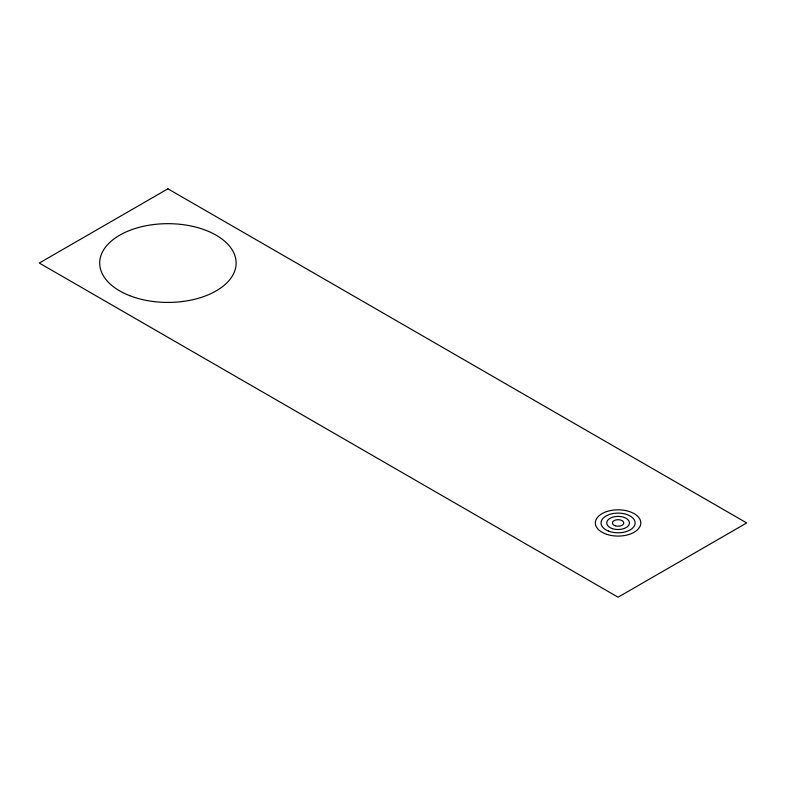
<?xml version="1.0" encoding="UTF-8"?>
<svg xmlns="http://www.w3.org/2000/svg" width="786" height="786" viewBox="0 0 786 786"><rect width="100%" height="100%" fill="white"/><g stroke="black" fill="none" stroke-linecap="round" stroke-linejoin="round"><path stroke-width="1.18" d="M167.919 188.797L39.3 263.055L618.081 597.203L746.7 522.945L167.919 188.797M129.69 295.664A68.215 39.379 0 0 0 235.957 265.865A68.215 39.379 0 0 0 138.11 227.626A68.215 39.379 0 0 0 129.69 295.664M615.242 525.795A5.689 3.282 0 0 0 623.77 522.945A5.689 3.282 0 0 0 615.242 520.106A5.689 3.282 0 0 0 615.242 525.795M612.402 528.634A11.368 6.563 0 0 0 629.448 522.945A11.368 6.563 0 0 0 612.402 517.267A11.368 6.563 0 0 0 612.402 528.634M608.521 531.1A17.056 9.845 0 0 0 635.088 523.653A17.056 9.845 0 0 0 610.634 514.093A17.056 9.845 0 0 0 608.521 531.1M606.713 534.323A22.735 13.126 0 0 0 640.816 522.945A22.735 13.126 0 0 0 606.713 511.578A22.735 13.126 0 0 0 606.713 534.323"/></g></svg>
